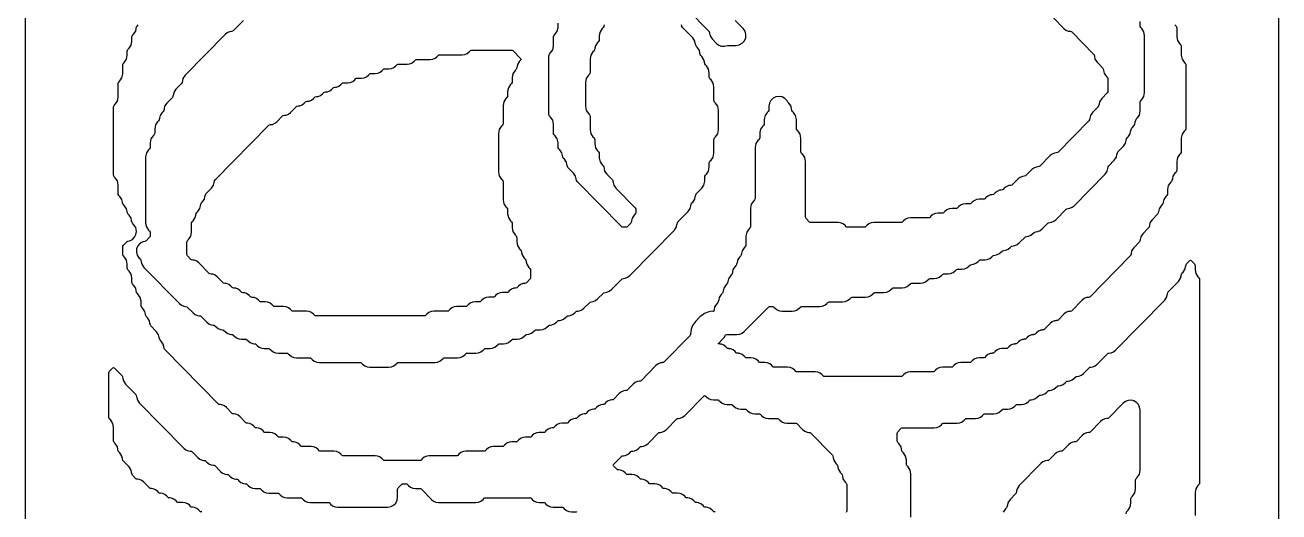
# Model space of a CAD drawing. Header units: millimetres. Extents: x 10 to 410, y 18 to 283.
# Drawn here: x 79 to 142.3, y 204 to 228.6 of the extents above; entities that cross this region are included whole.
import ezdxf

# ---------------------------------------------------------------- set-up
doc = ezdxf.new("R2010")
doc.units = ezdxf.units.MM
doc.layers.add('CUT', color=1, linetype='Continuous')

msp = doc.modelspace()

# ---------------------------------------------------------------- linework, layer by layer
at = {"layer": 'CUT'}
for points in [[(121.134, 157), (129.134, 157), (129.134, 160), (142.2679, 160), (142.2679, 280), (129.134, 280), (129.134, 283), (121.134, 283), (121.134, 280), (100.134, 280), (100.134, 283), (92.134, 283), (92.134, 280), (79, 280), (79, 160), (92.134, 160), (92.134, 157), (100.134, 157), (100.134, 160), (121.134, 160)], [(87.1966, 216.9064), (87.1713, 216.9448), (87.1624, 216.9899), (87.1624, 217.5984), (87.1713, 217.6434), (87.1966, 217.6818), (87.2503, 217.7365), (87.3565, 217.8976), (87.3937, 218.0869), (87.3937, 218.5395), (87.4026, 218.5846), (87.4278, 218.623), (87.4815, 218.6776), (87.5877, 218.8388), (87.6121, 218.963), (87.6155, 218.9623), (87.6338, 219.0552), (87.6591, 219.0936), (87.7128, 219.1482), (87.8189, 219.3094), (87.8434, 219.4336), (87.8468, 219.4329), (87.865, 219.5258), (87.8903, 219.5641), (87.944, 219.6188), (88.0502, 219.7799), (88.0746, 219.9042), (88.078, 219.9035), (88.0963, 219.9964), (88.1216, 220.0347), (88.4065, 220.3247), (88.5127, 220.4858), (88.5371, 220.6101), (88.5405, 220.6094), (88.5588, 220.7023), (88.5841, 220.7406), (91.3017, 223.5058), (91.3266, 223.5252), (91.3909, 223.5338), (91.3907, 223.5353), (91.4773, 223.5468), (91.599, 223.5979), (91.7031, 223.6789), (91.9954, 223.9764), (92.0204, 223.9958), (92.0846, 224.0044), (92.0844, 224.0059), (92.171, 224.0174), (92.2927, 224.0684), (92.3968, 224.1495), (92.6891, 224.447), (92.7141, 224.4664), (92.7783, 224.475), (92.7781, 224.4765), (92.8648, 224.488), (92.9865, 224.539), (93.0906, 224.6201), (93.1516, 224.6823), (93.1766, 224.7017), (93.2408, 224.7103), (93.2406, 224.7118), (93.3273, 224.7233), (93.4489, 224.7743), (93.5531, 224.8554), (93.6141, 224.9175), (93.6391, 224.937), (93.7033, 224.9455), (93.7031, 224.9471), (93.7897, 224.9586), (93.9114, 225.0096), (94.0155, 225.0907), (94.0766, 225.1528), (94.1016, 225.1723), (94.1658, 225.1808), (94.1656, 225.1824), (94.2522, 225.1939), (94.3739, 225.2449), (94.478, 225.326), (94.5391, 225.3881), (94.5641, 225.4076), (94.6283, 225.4161), (94.6281, 225.4176), (94.7147, 225.4292), (94.8364, 225.4802), (94.9405, 225.5613), (95.0016, 225.6234), (95.0266, 225.6429), (95.058, 225.6471), (95.2777, 225.6471), (95.4085, 225.6645), (95.5302, 225.7155), (95.6343, 225.7966), (95.6953, 225.8587), (95.7203, 225.8782), (95.7517, 225.8824), (95.9714, 225.8824), (96.1022, 225.8998), (96.2239, 225.9508), (96.328, 226.0319), (96.3891, 226.094), (96.4141, 226.1135), (96.4454, 226.1176), (96.6651, 226.1176), (96.796, 226.1351), (96.9176, 226.1861), (97.0218, 226.2672), (97.0828, 226.3293), (97.1078, 226.3488), (97.1392, 226.3529), (97.3589, 226.3529), (97.4897, 226.3704), (97.6114, 226.4214), (97.7155, 226.5025), (97.7766, 226.5646), (97.8015, 226.5841), (97.8329, 226.5882), (98.2839, 226.5882), (98.4147, 226.6056), (98.5364, 226.6567), (98.6405, 226.7378), (98.7015, 226.7999), (98.7265, 226.8194), (98.7579, 226.8235), (99.4401, 226.8235), (99.5709, 226.8409), (99.6926, 226.892), (99.7967, 226.9731), (99.8578, 227.0352), (99.8828, 227.0546), (99.9141, 227.0588), (101.0588, 227.0588), (101.1896, 227.0762), (101.3113, 227.1273), (101.4154, 227.2084), (101.4765, 227.2705), (101.5015, 227.2899), (101.5329, 227.2941), (103.5478, 227.2941), (103.5792, 227.2899), (103.6042, 227.2705), (104.0162, 226.8513), (104.036, 226.8235), (104.0162, 226.7958), (103.9556, 226.7341), (103.8494, 226.573), (103.825, 226.4488), (103.8216, 226.4494), (103.8033, 226.3566), (103.7781, 226.3182), (103.7243, 226.2635), (103.6182, 226.1024), (103.581, 225.9131), (103.581, 225.6958), (103.5721, 225.6507), (103.5468, 225.6123), (103.4931, 225.5577), (103.3869, 225.3965), (103.3497, 225.2072), (103.3497, 224.9899), (103.3408, 224.9448), (103.3156, 224.9064), (103.2619, 224.8518), (103.1557, 224.6906), (103.1185, 224.5013), (103.1185, 223.5781), (103.1096, 223.533), (103.0843, 223.4947), (103.0306, 223.44), (102.9244, 223.2789), (102.8872, 223.0895), (102.8872, 221.1457), (102.9244, 220.9564), (103.0306, 220.7953), (103.0843, 220.7406), (103.1096, 220.7023), (103.1185, 220.6572), (103.1185, 219.734), (103.1557, 219.5446), (103.2619, 219.3835), (103.3156, 219.3288), (103.3408, 219.2905), (103.3497, 219.2454), (103.3497, 219.0281), (103.3869, 218.8388), (103.4931, 218.6776), (103.5468, 218.623), (103.5721, 218.5846), (103.581, 218.5395), (103.581, 218.3222), (103.6182, 218.1329), (103.7243, 217.9717), (103.7781, 217.9171), (103.8033, 217.8787), (103.8122, 217.8337), (103.8122, 217.6163), (103.8494, 217.427), (103.9556, 217.2659), (104.0093, 217.2112), (104.0346, 217.1728), (104.0528, 217.08), (104.0562, 217.0807), (104.0807, 216.9564), (104.1868, 216.7953), (104.2406, 216.7406), (104.2658, 216.7023), (104.2841, 216.6094), (104.2875, 216.6101), (104.3119, 216.4858), (104.4181, 216.3247), (104.4718, 216.27), (104.4971, 216.2317), (104.5059, 216.1866), (104.5059, 215.8134), (104.4971, 215.7683), (104.4718, 215.73), (104.2979, 215.553), (104.2729, 215.5336), (104.2087, 215.525), (104.2089, 215.5235), (104.1223, 215.512), (104.0006, 215.461), (103.8965, 215.3799), (103.8354, 215.3177), (103.8104, 215.2983), (103.7462, 215.2897), (103.7464, 215.2882), (103.6598, 215.2767), (103.5381, 215.2257), (103.434, 215.1446), (103.3729, 215.0825), (103.348, 215.063), (103.3166, 215.0588), (103.0969, 215.0588), (102.9661, 215.0414), (102.8444, 214.9904), (102.7403, 214.9093), (102.6792, 214.8472), (102.6542, 214.8277), (102.6228, 214.8235), (102.4031, 214.8235), (102.2723, 214.8061), (102.1506, 214.7551), (102.0465, 214.674), (101.9855, 214.6119), (101.9605, 214.5924), (101.9291, 214.5882), (101.7094, 214.5882), (101.5786, 214.5708), (101.4569, 214.5198), (101.3528, 214.4387), (101.2917, 214.3766), (101.2667, 214.3571), (101.2354, 214.3529), (100.7844, 214.3529), (100.6536, 214.3355), (100.5319, 214.2845), (100.4278, 214.2034), (100.3667, 214.1413), (100.3417, 214.1218), (100.3104, 214.1176), (99.6282, 214.1176), (99.4974, 214.1002), (99.3757, 214.0492), (99.2716, 213.9681), (99.2105, 213.906), (99.1855, 213.8865), (99.1541, 213.8824), (93.6705, 213.8824), (93.6391, 213.8865), (93.6141, 213.906), (93.5531, 213.9681), (93.4489, 214.0492), (93.3273, 214.1002), (93.1964, 214.1176), (92.5142, 214.1176), (92.4829, 214.1218), (92.4579, 214.1413), (92.3968, 214.2034), (92.2927, 214.2845), (92.171, 214.3355), (92.0402, 214.3529), (91.5893, 214.3529), (91.5579, 214.3571), (91.5329, 214.3766), (91.4718, 214.4387), (91.3677, 214.5198), (91.246, 214.5708), (91.1152, 214.5882), (90.8955, 214.5882), (90.8641, 214.5924), (90.8392, 214.6119), (90.7781, 214.674), (90.674, 214.7551), (90.5523, 214.8061), (90.4657, 214.8176), (90.4659, 214.8192), (90.4016, 214.8277), (90.3767, 214.8472), (90.3156, 214.9093), (90.2115, 214.9904), (90.0898, 215.0414), (90.0032, 215.0529), (90.0034, 215.0545), (89.9392, 215.063), (89.9142, 215.0825), (89.8531, 215.1446), (89.749, 215.2257), (89.6273, 215.2767), (89.5407, 215.2882), (89.5409, 215.2897), (89.4767, 215.2983), (89.4517, 215.3177), (89.3906, 215.3799), (89.2865, 215.461), (89.1648, 215.512), (89.0782, 215.5235), (89.0784, 215.525), (89.0142, 215.5336), (88.9892, 215.553), (88.6969, 215.8505), (88.5928, 215.9316), (88.4711, 215.9826), (88.3845, 215.9941), (88.3847, 215.9956), (88.3204, 216.0042), (88.2954, 216.0236), (87.7719, 216.5564), (87.6678, 216.6374), (87.5461, 216.6885), (87.4595, 216.7), (87.4597, 216.7015), (87.3954, 216.7101), (87.3705, 216.7295)]]:
    msp.add_lwpolyline(points, close=True, dxfattribs=at)
for points in [[(111.4666, 230.3293), (113.4904, 228.27), (113.5157, 228.2317), (113.534, 228.1388), (113.5374, 228.1395), (113.5618, 228.0152), (113.668, 227.8541), (113.8878, 227.6304), (114.0064, 227.5412), (114.1458, 227.4907), (114.294, 227.4833), (114.4378, 227.5197), (114.4507, 227.5252), (114.4827, 227.5294), (114.8758, 227.5294), (115.0404, 227.5573), (115.1866, 227.6377), (115.2982, 227.7618), (115.3627, 227.9157), (115.373, 228.0823), (115.3279, 228.243), (115.2324, 228.3799), (114.8277, 228.7916)], [(130.8913, 228.9175), (131.4148, 228.3848), (131.5189, 228.3037), (131.6406, 228.2527), (131.7273, 228.2412), (131.7271, 228.2397), (131.7913, 228.2311), (131.8163, 228.2117), (132.9151, 227.0936), (132.9404, 227.0552), (132.9587, 226.9623), (132.9621, 226.963), (132.9865, 226.8388), (133.0927, 226.6776), (133.3776, 226.3877), (133.4029, 226.3493), (133.4212, 226.2565), (133.4246, 226.2571), (133.449, 226.1329), (133.5552, 225.9717), (133.6089, 225.9171), (133.6342, 225.8787), (133.643, 225.8337), (133.643, 225.2252), (133.6342, 225.1801), (133.6089, 225.1417), (133.3239, 224.8518), (133.2178, 224.6906), (133.1933, 224.5664), (133.1899, 224.5671), (133.1717, 224.4742), (133.1464, 224.4359), (132.8614, 224.1459), (132.7553, 223.9848), (132.7308, 223.8605), (132.7274, 223.8612), (132.7092, 223.7683), (132.6839, 223.73), (131.1225, 222.1413), (131.0976, 222.1218), (131.0333, 222.1133), (131.0335, 222.1118), (130.9469, 222.1002), (130.8252, 222.0492), (130.7211, 221.9681), (130.1975, 221.4354), (130.1726, 221.4159), (130.1083, 221.4074), (130.1085, 221.4059), (130.0219, 221.3944), (129.9002, 221.3433), (129.7961, 221.2622), (129.5038, 220.9648), (129.4788, 220.9454), (129.4146, 220.9368), (129.4148, 220.9353), (129.3282, 220.9238), (129.2065, 220.8727), (129.1024, 220.7916), (128.8101, 220.4942), (128.7851, 220.4748), (128.7209, 220.4662), (128.7211, 220.4647), (128.6344, 220.4532), (128.5127, 220.4021), (128.4086, 220.3211), (128.3476, 220.2589), (128.3226, 220.2395), (128.2584, 220.2309), (128.2586, 220.2294), (128.1719, 220.2179), (128.0502, 220.1669), (127.9461, 220.0858), (127.8851, 220.0236), (127.8601, 220.0042), (127.7959, 219.9956), (127.7961, 219.9941), (127.7095, 219.9826), (127.5878, 219.9316), (127.4836, 219.8505), (127.4226, 219.7883), (127.3976, 219.7689), (127.3662, 219.7647), (127.1465, 219.7647), (127.0157, 219.7473), (126.894, 219.6963), (126.7899, 219.6152), (126.7288, 219.553), (126.7039, 219.5336), (126.6725, 219.5294), (126.4528, 219.5294), (126.322, 219.512), (126.2003, 219.461), (126.0962, 219.3799), (126.0351, 219.3177), (126.0101, 219.2983), (125.9787, 219.2941), (125.759, 219.2941), (125.6282, 219.2767), (125.5065, 219.2257), (125.4024, 219.1446), (125.3414, 219.0825), (125.3164, 219.063), (125.285, 219.0588), (125.0653, 219.0588), (124.9345, 219.0414), (124.8128, 218.9904), (124.7087, 218.9093), (124.6476, 218.8472), (124.6226, 218.8277), (124.5913, 218.8235), (123.6778, 218.8235), (123.547, 218.8061), (123.4253, 218.7551), (123.3212, 218.674), (123.2601, 218.6119), (123.2352, 218.5924), (123.2038, 218.5882), (121.8278, 218.5882), (121.697, 218.5708), (121.5753, 218.5198), (121.4712, 218.4387), (121.4102, 218.3766), (121.3852, 218.3571), (121.3538, 218.3529), (120.4951, 218.3529), (120.4637, 218.3571), (120.4387, 218.3766), (120.3777, 218.4387), (120.2736, 218.5198), (120.1519, 218.5708), (120.0211, 218.5882), (118.6451, 218.5882), (118.6137, 218.5924), (118.5888, 218.6119), (118.4149, 218.7888), (118.3896, 218.8272), (118.3807, 218.8722), (118.3807, 221.6778), (118.3435, 221.8671), (118.2373, 222.0283), (118.1836, 222.0829), (118.1584, 222.1213), (118.1495, 222.1663), (118.1495, 222.8543), (118.1123, 223.0436), (118.0061, 223.2047), (117.9524, 223.2594), (117.9271, 223.2977), (117.9182, 223.3428), (117.9182, 223.7954), (117.881, 223.9848), (117.7749, 224.1459), (117.7211, 224.2006), (117.6959, 224.2389), (117.6776, 224.3318), (117.6742, 224.3311), (117.6498, 224.4554), (117.5436, 224.6165), (117.4899, 224.6712), (117.4483, 224.7343), (117.3406, 224.8516), (117.2015, 224.9291), (117.0451, 224.959), (116.8872, 224.9381), (116.7439, 224.8687), (116.6296, 224.7577), (116.5561, 224.6164), (116.5308, 224.4592), (116.5308, 224.284), (116.5219, 224.2389), (116.4966, 224.2006), (116.4429, 224.1459), (116.3368, 223.9848), (116.2995, 223.7954), (116.2995, 223.5781), (116.2907, 223.533), (116.2654, 223.4947), (116.2066, 223.4349), (116.1137, 223.3033), (116.0674, 223.149), (116.0703, 223.0588), (116.0683, 223.0588), (116.0683, 222.8722), (116.0594, 222.8272), (116.0341, 222.7888), (115.9804, 222.7341), (115.8743, 222.573), (115.837, 222.3837), (115.837, 219.8134), (115.8282, 219.7683), (115.8029, 219.73), (115.7492, 219.6753), (115.643, 219.5142), (115.6058, 219.3248), (115.6058, 218.4016), (115.5969, 218.3566), (115.5716, 218.3182), (115.5179, 218.2635), (115.4118, 218.1024), (115.3745, 217.9131), (115.3745, 217.4605), (115.3657, 217.4154), (115.3404, 217.377), (115.2867, 217.3224), (115.1805, 217.1612), (115.1561, 217.037), (115.1527, 217.0377), (115.1344, 216.9448), (115.1091, 216.9064), (115.0554, 216.8518), (114.9493, 216.6906), (114.9248, 216.5664), (114.9214, 216.5671), (114.9032, 216.4742), (114.8779, 216.4359), (114.8242, 216.3812), (114.718, 216.2201), (114.6936, 216.0958), (114.6902, 216.0965), (114.6719, 216.0036), (114.6467, 215.9653), (114.5929, 215.9106), (114.4868, 215.7495), (114.4623, 215.6252), (114.4589, 215.6259), (114.4407, 215.533), (114.4154, 215.4947), (114.3617, 215.44), (114.2555, 215.2789), (114.2311, 215.1546), (114.2277, 215.1553), (114.2094, 215.0625), (114.1842, 215.0241), (114.1304, 214.9694), (114.0243, 214.8083), (113.9999, 214.684), (113.9964, 214.6847), (113.9782, 214.5919), (113.9529, 214.5535), (113.8992, 214.4988), (113.793, 214.3377), (113.7686, 214.2135), (113.7652, 214.2141), (113.7469, 214.1213), (113.7417, 214.1133), (113.6981, 214.1144), (113.5843, 214.104), (113.459, 214.078), (113.2795, 214.0018), (113.1444, 213.9098), (113.0691, 213.8469), (112.8334, 213.6071), (112.7719, 213.5308), (112.6823, 213.3941), (112.6092, 213.2132), (112.5853, 213.0876), (112.577, 212.9736), (112.5788, 212.9289), (112.5568, 212.8977), (111.2353, 211.553), (111.2103, 211.5336), (111.1461, 211.525), (111.1463, 211.5235), (111.0597, 211.512), (110.938, 211.461), (110.8339, 211.3799), (110.0791, 210.6119), (110.0541, 210.5924), (109.9899, 210.5839), (109.9901, 210.5824), (109.9035, 210.5708), (109.7818, 210.5198), (109.6777, 210.4387), (109.3853, 210.1413), (109.3604, 210.1218), (109.2961, 210.1133), (109.2963, 210.1118), (109.2097, 210.1002), (109.088, 210.0492), (108.9839, 209.9681), (108.6916, 209.6707), (108.6666, 209.6512), (108.6024, 209.6427), (108.6026, 209.6412), (108.516, 209.6296), (108.3943, 209.5786), (108.2902, 209.4975), (108.2291, 209.4354), (108.2041, 209.4159), (108.1399, 209.4074), (108.1401, 209.4059), (108.0535, 209.3944), (107.9318, 209.3433), (107.8277, 209.2622), (107.7666, 209.2001), (107.7416, 209.1806), (107.6774, 209.1721), (107.6776, 209.1706), (107.591, 209.1591), (107.4693, 209.108), (107.3652, 209.0269), (107.3041, 208.9648), (107.2791, 208.9454), (107.2149, 208.9368), (107.2151, 208.9353), (107.1285, 208.9238), (107.0068, 208.8727), (106.9027, 208.7916), (106.8416, 208.7295), (106.8167, 208.7101), (106.7524, 208.7015), (106.7526, 208.7), (106.666, 208.6885), (106.5443, 208.6374), (106.4402, 208.5564), (106.3791, 208.4942), (106.3542, 208.4748), (106.3228, 208.4706), (106.1031, 208.4706), (105.9723, 208.4532), (105.8506, 208.4021), (105.7465, 208.3211), (105.6854, 208.2589), (105.6604, 208.2395), (105.5962, 208.2309), (105.5964, 208.2294), (105.5098, 208.2179), (105.3881, 208.1669), (105.284, 208.0858), (105.2229, 208.0236), (105.1979, 208.0042), (105.1665, 208), (104.9468, 208), (104.816, 207.9826), (104.6943, 207.9316), (104.5902, 207.8505), (104.5292, 207.7883), (104.5042, 207.7689), (104.4728, 207.7647), (104.2531, 207.7647), (104.1223, 207.7473), (104.0006, 207.6963), (103.8965, 207.6152), (103.8354, 207.553), (103.8104, 207.5336), (103.7791, 207.5294), (103.5594, 207.5294), (103.4286, 207.512), (103.3069, 207.461), (103.2028, 207.3799), (103.1417, 207.3177), (103.1167, 207.2983), (103.0853, 207.2941), (102.6344, 207.2941), (102.5036, 207.2767), (102.3819, 207.2257), (102.2778, 207.1446), (102.2167, 207.0825), (102.1917, 207.063), (102.1603, 207.0588), (101.2469, 207.0588), (101.1161, 207.0414), (100.9944, 206.9904), (100.8903, 206.9093), (100.8292, 206.8472), (100.8042, 206.8277), (100.7729, 206.8235), (99.3969, 206.8235), (99.2661, 206.8061), (99.1444, 206.7551), (99.0403, 206.674), (98.9792, 206.6119), (98.9543, 206.5924), (98.9229, 206.5882), (97.1392, 206.5882), (97.1078, 206.5924), (97.0828, 206.6119), (97.0218, 206.674), (96.9176, 206.7551), (96.796, 206.8061), (96.6651, 206.8235), (95.058, 206.8235), (95.0266, 206.8277), (95.0016, 206.8472), (94.9405, 206.9093), (94.8364, 206.9904), (94.7147, 207.0414), (94.5839, 207.0588), (93.9017, 207.0588), (93.8703, 207.063), (93.8454, 207.0825), (93.7843, 207.1446), (93.6802, 207.2257), (93.5585, 207.2767), (93.4277, 207.2941), (92.9767, 207.2941), (92.9454, 207.2983), (92.9204, 207.3177), (92.8593, 207.3799), (92.7552, 207.461), (92.6335, 207.512), (92.5469, 207.5235), (92.5471, 207.525), (92.4829, 207.5336), (92.4579, 207.553), (92.3968, 207.6152), (92.2927, 207.6963), (92.171, 207.7473), (92.0402, 207.7647), (91.8205, 207.7647), (91.7891, 207.7689), (91.7641, 207.7883), (91.7031, 207.8505), (91.599, 207.9316), (91.4773, 207.9826), (91.3465, 208), (91.1268, 208), (91.0954, 208.0042), (91.0704, 208.0236), (91.0093, 208.0858), (90.9052, 208.1669), (90.7835, 208.2179), (90.6969, 208.2294), (90.6971, 208.2309), (90.6329, 208.2395), (90.6079, 208.2589), (90.5468, 208.3211), (90.4427, 208.4021), (90.321, 208.4532), (90.2344, 208.4647), (90.2346, 208.4662), (90.1704, 208.4748), (90.1454, 208.4942), (89.8531, 208.7916), (89.749, 208.8727), (89.6273, 208.9238), (89.5407, 208.9353), (89.5409, 208.9368), (89.4767, 208.9454), (89.4517, 208.9648), (89.1594, 209.2622), (89.0553, 209.3433), (88.9336, 209.3944), (88.8469, 209.4059), (88.8471, 209.4074), (88.7829, 209.4159), (88.7579, 209.4354), (86.0403, 212.2006), (86.0151, 212.2389), (85.9968, 212.3318), (85.9934, 212.3311), (85.969, 212.4554), (85.8628, 212.6165), (85.8091, 212.6712), (85.7838, 212.7095), (85.7656, 212.8024), (85.7622, 212.8017), (85.7377, 212.9259), (85.6316, 213.0871), (85.3466, 213.377), (85.3213, 213.4154), (85.3031, 213.5082), (85.2997, 213.5076), (85.2752, 213.6318), (85.1691, 213.793), (85.1154, 213.8476), (85.0901, 213.886), (85.0718, 213.9788), (85.0684, 213.9782), (85.044, 214.1024), (84.9378, 214.2635), (84.8841, 214.3182), (84.8588, 214.3566), (84.85, 214.4016), (84.85, 214.619), (84.8127, 214.8083), (84.7066, 214.9694), (84.6529, 215.0241), (84.6276, 215.0625), (84.6093, 215.1553), (84.6059, 215.1546), (84.5815, 215.2789), (84.4753, 215.44), (84.4216, 215.4947), (84.3963, 215.533), (84.3875, 215.5781), (84.3875, 215.7954), (84.3502, 215.9848), (84.2441, 216.1459), (84.1904, 216.2006), (84.1651, 216.2389), (84.1562, 216.284), (84.1562, 216.5013), (84.119, 216.6906), (84.0128, 216.8518), (83.9591, 216.9064), (83.9339, 216.9448), (83.925, 216.9899), (83.925, 217.3631), (83.9339, 217.4081), (83.9591, 217.4465), (84.1283, 217.6187), (84.1592, 217.6414), (84.193, 217.6525), (84.2732, 217.6652), (84.4126, 217.7363), (84.5232, 217.8469), (84.5943, 217.9863), (84.6187, 218.1408), (84.6187, 218.1484), (84.5815, 218.3377), (84.4753, 218.4988), (84.4216, 218.5535), (84.3963, 218.5919), (84.3781, 218.6847), (84.3747, 218.684), (84.3502, 218.8083), (84.2441, 218.9694), (84.1904, 219.0241), (84.1651, 219.0625), (84.1468, 219.1553), (84.1434, 219.1546), (84.119, 219.2789), (84.0128, 219.44), (83.9591, 219.4947), (83.9339, 219.533), (83.9156, 219.6259), (83.9122, 219.6252), (83.8878, 219.7495), (83.7816, 219.9106), (83.7279, 219.9653), (83.7026, 220.0036), (83.6937, 220.0487), (83.6937, 220.5013), (83.6565, 220.6906), (83.5503, 220.8518), (83.4966, 220.9064), (83.4714, 220.9448), (83.4625, 220.9899), (83.4625, 224.4219), (83.4714, 224.467), (83.4966, 224.5053), (83.5503, 224.56), (83.6565, 224.7211), (83.6937, 224.9105), (83.6937, 225.5984), (83.7026, 225.6434), (83.7279, 225.6818), (83.7816, 225.7365), (83.8878, 225.8976), (83.925, 226.0869), (83.925, 226.5395), (83.9339, 226.5846), (83.9591, 226.623), (84.0128, 226.6776), (84.119, 226.8388), (84.1562, 227.0281), (84.1562, 227.2454), (84.1651, 227.2905), (84.1904, 227.3288), (84.2441, 227.3835), (84.3502, 227.5446), (84.3875, 227.734), (84.3875, 227.9513), (84.3963, 227.9964), (84.4216, 228.0347), (84.4753, 228.0894), (84.5815, 228.2505), (84.6059, 228.3748), (84.6093, 228.3741), (84.6276, 228.467), (84.6529, 228.5053), (84.7066, 228.56)], [(90.0217, 228.7916), (89.4981, 228.2589), (89.4732, 228.2395), (89.4089, 228.2309), (89.4091, 228.2294), (89.3225, 228.2179), (89.2008, 228.1669), (89.0967, 228.0858), (87.0746, 226.0283), (86.9684, 225.8671), (86.944, 225.7429), (86.9406, 225.7435), (86.9223, 225.6507), (86.8971, 225.6123), (86.6121, 225.3224), (86.5059, 225.1612), (86.4815, 225.037), (86.4781, 225.0377), (86.4598, 224.9448), (86.4346, 224.9064), (86.1496, 224.6165), (86.0434, 224.4554), (86.019, 224.3311), (86.0156, 224.3318), (85.9973, 224.2389), (85.9721, 224.2006), (85.9184, 224.1459), (85.8122, 223.9848), (85.7878, 223.8605), (85.7844, 223.8612), (85.7661, 223.7683), (85.7408, 223.73), (85.6871, 223.6753), (85.5809, 223.5142), (85.5437, 223.3248), (85.5437, 223.1075), (85.5348, 223.0625), (85.5096, 223.0241), (85.4559, 222.9694), (85.3497, 222.8083), (85.3125, 222.619), (85.3125, 222.4016), (85.3036, 222.3566), (85.2783, 222.3182), (85.2246, 222.2635), (85.1185, 222.1024), (85.0812, 221.9131), (85.0812, 218.5575), (85.1185, 218.3682), (85.2246, 218.207), (85.2783, 218.1524), (85.3036, 218.114), (85.3125, 218.0689), (85.3125, 217.9311), (85.3036, 217.886), (85.2783, 217.8476), (85.1091, 217.6754), (85.0783, 217.6527), (85.0473, 217.6425), (84.9467, 217.6255), (84.8005, 217.545), (84.6889, 217.4209), (84.6243, 217.267), (84.6141, 217.1004), (84.6592, 216.9398), (84.7546, 216.8029), (84.8158, 216.7406), (84.8411, 216.7023), (84.8594, 216.6094), (84.8628, 216.6101), (84.8872, 216.4858), (84.9934, 216.3247), (86.7842, 214.5025), (86.8883, 214.4214), (87.01, 214.3704), (87.0967, 214.3588), (87.0965, 214.3573), (87.1607, 214.3488), (87.1857, 214.3293), (87.478, 214.0319), (87.5821, 213.9508), (87.7038, 213.8998), (87.7904, 213.8882), (87.7902, 213.8867), (87.8544, 213.8782), (87.8794, 213.8587), (88.1717, 213.5613), (88.2758, 213.4802), (88.3975, 213.4292), (88.4841, 213.4176), (88.4839, 213.4161), (88.5482, 213.4076), (88.5731, 213.3881), (88.6342, 213.326), (88.7383, 213.2449), (88.86, 213.1939), (88.9466, 213.1824), (88.9464, 213.1808), (89.0107, 213.1723), (89.0356, 213.1528), (89.0967, 213.0907), (89.2008, 213.0096), (89.3225, 212.9586), (89.4091, 212.9471), (89.4089, 212.9455), (89.4732, 212.937), (89.4981, 212.9175), (89.5592, 212.8554), (89.6633, 212.7743), (89.785, 212.7233), (89.9158, 212.7059), (90.1355, 212.7059), (90.1669, 212.7017), (90.1919, 212.6823), (90.2529, 212.6201), (90.357, 212.539), (90.4787, 212.488), (90.5654, 212.4765), (90.5652, 212.475), (90.6294, 212.4664), (90.6544, 212.447), (90.7154, 212.3848), (90.8195, 212.3037), (90.9412, 212.2527), (91.072, 212.2353), (91.2917, 212.2353), (91.3231, 212.2311), (91.3481, 212.2117), (91.4092, 212.1495), (91.5133, 212.0684), (91.635, 212.0174), (91.7658, 212), (92.2167, 212), (92.2481, 211.9958), (92.2731, 211.9764), (92.3342, 211.9142), (92.4383, 211.8331), (92.56, 211.7821), (92.6908, 211.7647), (93.373, 211.7647), (93.4043, 211.7605), (93.4293, 211.7411), (93.4904, 211.6789), (93.5945, 211.5979), (93.7162, 211.5468), (93.847, 211.5294), (95.9167, 211.5294), (95.9481, 211.5252), (95.973, 211.5058), (96.0341, 211.4436), (96.1382, 211.3626), (96.2599, 211.3115), (96.3907, 211.2941), (97.3589, 211.2941), (97.4897, 211.3115), (97.6114, 211.3626), (97.7155, 211.4436), (97.7766, 211.5058), (97.8015, 211.5252), (97.8329, 211.5294), (99.6714, 211.5294), (99.8022, 211.5468), (99.9239, 211.5979), (100.028, 211.6789), (100.089, 211.7411), (100.114, 211.7605), (100.1454, 211.7647), (100.8276, 211.7647), (100.9584, 211.7821), (101.0801, 211.8331), (101.1842, 211.9142), (101.2453, 211.9764), (101.2702, 211.9958), (101.3016, 212), (101.7526, 212), (101.8834, 212.0174), (102.0051, 212.0684), (102.1092, 212.1495), (102.1702, 212.2117), (102.1952, 212.2311), (102.2266, 212.2353), (102.4463, 212.2353), (102.5771, 212.2527), (102.6988, 212.3037), (102.8029, 212.3848), (102.864, 212.447), (102.889, 212.4664), (102.9203, 212.4706), (103.1401, 212.4706), (103.2709, 212.488), (103.3926, 212.539), (103.4967, 212.6201), (103.5577, 212.6823), (103.5827, 212.7017), (103.6141, 212.7059), (103.8338, 212.7059), (103.9646, 212.7233), (104.0863, 212.7743), (104.1904, 212.8554), (104.2515, 212.9175), (104.2764, 212.937), (104.3407, 212.9455), (104.3405, 212.9471), (104.4271, 212.9586), (104.5488, 213.0096), (104.6529, 213.0907), (104.714, 213.1528), (104.7389, 213.1723), (104.7703, 213.1765), (104.99, 213.1765), (105.1208, 213.1939), (105.2425, 213.2449), (105.3466, 213.326), (105.4077, 213.3881), (105.4327, 213.4076), (105.4969, 213.4161), (105.4967, 213.4176), (105.5833, 213.4292), (105.705, 213.4802), (105.8091, 213.5613), (105.8702, 213.6234), (105.8952, 213.6429), (105.9594, 213.6514), (105.9592, 213.6529), (106.0458, 213.6645), (106.1675, 213.7155), (106.2716, 213.7966), (106.3327, 213.8587), (106.3577, 213.8782), (106.4219, 213.8867), (106.4217, 213.8882), (106.5083, 213.8998), (106.63, 213.9508), (106.7341, 214.0319), (106.7952, 214.094), (106.8202, 214.1135), (106.8844, 214.122), (106.8842, 214.1235), (106.9708, 214.1351), (107.0925, 214.1861), (107.1966, 214.2672), (107.4889, 214.5646), (107.5139, 214.5841), (107.5781, 214.5926), (107.5779, 214.5941), (107.6645, 214.6056), (107.7862, 214.6567), (107.8903, 214.7378), (108.1827, 215.0352), (108.2076, 215.0546), (108.2719, 215.0632), (108.2717, 215.0647), (108.3583, 215.0762), (108.48, 215.1273), (108.5841, 215.2084), (109.1076, 215.7411), (109.1326, 215.7605), (109.1969, 215.7691), (109.1967, 215.7706), (109.2833, 215.7821), (109.405, 215.8331), (109.5091, 215.9142), (111.7624, 218.207), (111.8686, 218.3682), (111.893, 218.4924), (111.8964, 218.4918), (111.9147, 218.5846), (111.94, 218.623), (112.4562, 219.1482), (112.5623, 219.3094), (112.5868, 219.4336), (112.5902, 219.4329), (112.6084, 219.5258), (112.6337, 219.5641), (112.6874, 219.6188), (112.7936, 219.7799), (112.818, 219.9042), (112.8214, 219.9035), (112.8397, 219.9964), (112.865, 220.0347), (113.1499, 220.3247), (113.2561, 220.4858), (113.2933, 220.6752), (113.2933, 220.8925), (113.3022, 220.9375), (113.3274, 220.9759), (113.3812, 221.0306), (113.4873, 221.1917), (113.5246, 221.381), (113.5246, 221.5984), (113.5334, 221.6434), (113.5587, 221.6818), (113.6124, 221.7365), (113.7186, 221.8976), (113.7558, 222.0869), (113.7558, 222.7748), (113.7647, 222.8199), (113.7899, 222.8583), (113.8437, 222.9129), (113.9498, 223.0741), (113.9871, 223.2634), (113.9871, 224.266), (113.9498, 224.4554), (113.8437, 224.6165), (113.7899, 224.6712), (113.7647, 224.7095), (113.7558, 224.7546), (113.7558, 225.4425), (113.7186, 225.6318), (113.6124, 225.793), (113.5587, 225.8476), (113.5334, 225.886), (113.5246, 225.9311), (113.5246, 226.1484), (113.4873, 226.3377), (113.3812, 226.4988), (113.3274, 226.5535), (113.3022, 226.5919), (113.2839, 226.6847), (113.2805, 226.684), (113.2561, 226.8083), (113.1499, 226.9694), (113.0962, 227.0241), (113.0709, 227.0625), (113.0527, 227.1553), (113.0493, 227.1546), (113.0248, 227.2789), (112.9187, 227.44), (112.865, 227.4947), (112.8397, 227.533), (112.8214, 227.6259), (112.818, 227.6252), (112.7936, 227.7495), (112.6874, 227.9106), (112.1712, 228.4359), (112.1459, 228.4742), (112.1277, 228.5671)], [(108.2153, 228.5671), (108.197, 228.4742), (108.1717, 228.4359), (108.118, 228.3812), (108.0119, 228.2201), (107.9746, 228.0307), (107.9746, 227.8134), (107.9658, 227.7683), (107.9405, 227.73), (107.8868, 227.6753), (107.7806, 227.5142), (107.7562, 227.3899), (107.7528, 227.3906), (107.7345, 227.2977), (107.7093, 227.2594), (107.6555, 227.2047), (107.5494, 227.0436), (107.5121, 226.8543), (107.5121, 226.1663), (107.5033, 226.1213), (107.478, 226.0829), (107.4243, 226.0283), (107.3181, 225.8671), (107.2809, 225.6778), (107.2809, 224.4399), (107.3181, 224.2505), (107.4243, 224.0894), (107.478, 224.0347), (107.5033, 223.9964), (107.5121, 223.9513), (107.5121, 223.2634), (107.5494, 223.0741), (107.6555, 222.9129), (107.7093, 222.8583), (107.7345, 222.8199), (107.7434, 222.7748), (107.7434, 222.5575), (107.7806, 222.3682), (107.8868, 222.207), (107.9405, 222.1524), (107.9658, 222.114), (107.9746, 222.0689), (107.9746, 221.8516), (108.0119, 221.6623), (108.118, 221.5012), (108.1717, 221.4465), (108.197, 221.4081), (108.2153, 221.3153), (108.2187, 221.316), (108.2431, 221.1917), (108.3493, 221.0306), (108.6342, 220.7406), (108.6595, 220.7023), (108.6778, 220.6094), (108.6812, 220.6101), (108.7056, 220.4858), (108.8118, 220.3247), (109.7905, 219.3288), (109.8157, 219.2905), (109.8246, 219.2454), (109.8246, 219.1075), (109.8157, 219.0625), (109.7905, 219.0241), (109.7368, 218.9694), (109.6306, 218.8083), (109.6062, 218.684), (109.6028, 218.6847), (109.5845, 218.5919), (109.5592, 218.5535), (109.3853, 218.3766), (109.3604, 218.3571), (109.329, 218.3529), (109.164, 218.3529), (109.1326, 218.3571), (109.1076, 218.3766), (106.8525, 220.6712), (106.8273, 220.7095), (106.809, 220.8024), (106.8056, 220.8017), (106.7812, 220.9259), (106.675, 221.0871), (106.39, 221.377), (106.3648, 221.4154), (106.3465, 221.5082), (106.3431, 221.5076), (106.3187, 221.6318), (106.2125, 221.793), (106.1588, 221.8476), (106.1335, 221.886), (106.1153, 221.9788), (106.1119, 221.9782), (106.0874, 222.1024), (105.9813, 222.2635), (105.9276, 222.3182), (105.9023, 222.3566), (105.8934, 222.4016), (105.8934, 222.619), (105.8562, 222.8083), (105.75, 222.9694), (105.6963, 223.0241), (105.671, 223.0625), (105.6622, 223.1075), (105.6622, 223.5601), (105.6249, 223.7495), (105.5188, 223.9106), (105.4651, 223.9653), (105.4398, 224.0036), (105.4309, 224.0487), (105.4309, 227.0101), (105.4398, 227.0552), (105.4651, 227.0936), (105.5188, 227.1482), (105.6249, 227.3094), (105.6622, 227.4987), (105.6622, 227.9513), (105.671, 227.9964), (105.6963, 228.0347), (105.75, 228.0894), (105.8562, 228.2505), (105.8934, 228.4399), (105.8934, 228.6572)], [(137.0239, 228.56), (137.0776, 228.5053), (137.1029, 228.467), (137.1117, 228.4219), (137.1117, 227.9693), (137.149, 227.7799), (137.2551, 227.6188), (137.3088, 227.5641), (137.3341, 227.5258), (137.343, 227.4807), (137.343, 227.0281), (137.3802, 226.8388), (137.4864, 226.6776), (137.5401, 226.623), (137.5653, 226.5846), (137.5742, 226.5395), (137.5742, 223.3428), (137.5653, 223.2977), (137.5401, 223.2594), (137.4864, 223.2047), (137.3802, 223.0436), (137.343, 222.8543), (137.343, 222.1663), (137.3341, 222.1213), (137.3088, 222.0829), (137.2551, 222.0283), (137.149, 221.8671), (137.1117, 221.6778), (137.1117, 221.2252), (137.1029, 221.1801), (137.0776, 221.1417), (137.0239, 221.0871), (136.9177, 220.9259), (136.8933, 220.8017), (136.8899, 220.8024), (136.8716, 220.7095), (136.8463, 220.6712), (136.7926, 220.6165), (136.6865, 220.4554), (136.6492, 220.266), (136.6492, 220.0487), (136.6404, 220.0036), (136.6151, 219.9653), (136.5614, 219.9106), (136.4552, 219.7495), (136.4308, 219.6252), (136.4274, 219.6259), (136.4091, 219.533), (136.3838, 219.4947), (136.3301, 219.44), (136.224, 219.2789), (136.1995, 219.1546), (136.1961, 219.1553), (136.1779, 219.0625), (136.1526, 219.0241), (135.8676, 218.7341), (135.7615, 218.573), (135.737, 218.4488), (135.7336, 218.4494), (135.7154, 218.3566), (135.6901, 218.3182), (135.4051, 218.0283), (135.299, 217.8671), (135.2745, 217.7429), (135.2711, 217.7435), (135.2529, 217.6507), (135.2276, 217.6123), (134.9426, 217.3224), (134.8365, 217.1612), (134.812, 217.037), (134.8086, 217.0377), (134.7904, 216.9448), (134.7651, 216.9064), (132.7413, 214.8472), (132.7163, 214.8277), (132.652, 214.8192), (132.6523, 214.8176), (132.5656, 214.8061), (132.4439, 214.7551), (132.3398, 214.674), (131.8163, 214.1413), (131.7913, 214.1218), (131.7271, 214.1133), (131.7273, 214.1118), (131.6406, 214.1002), (131.5189, 214.0492), (131.4148, 213.9681), (131.1225, 213.6707), (131.0976, 213.6512), (131.0333, 213.6427), (131.0335, 213.6412), (130.9469, 213.6296), (130.8252, 213.5786), (130.7211, 213.4975), (130.4288, 213.2001), (130.4038, 213.1806), (130.3396, 213.1721), (130.3398, 213.1706), (130.2532, 213.1591), (130.1315, 213.108), (130.0274, 213.0269), (129.9663, 212.9648), (129.9413, 212.9454), (129.8771, 212.9368), (129.8773, 212.9353), (129.7907, 212.9238), (129.669, 212.8727), (129.5649, 212.7916), (129.5038, 212.7295), (129.4788, 212.7101), (129.4146, 212.7015), (129.4148, 212.7), (129.3282, 212.6885), (129.2065, 212.6374), (129.1024, 212.5564), (129.0413, 212.4942), (129.0163, 212.4748), (128.9521, 212.4662), (128.9523, 212.4647), (128.8657, 212.4532), (128.744, 212.4021), (128.6399, 212.3211), (128.5788, 212.2589), (128.5538, 212.2395), (128.5225, 212.2353), (128.3027, 212.2353), (128.1719, 212.2179), (128.0502, 212.1669), (127.9461, 212.0858), (127.8851, 212.0236), (127.8601, 212.0042), (127.7959, 211.9956), (127.7961, 211.9941), (127.7095, 211.9826), (127.5878, 211.9316), (127.4836, 211.8505), (127.4226, 211.7883), (127.3976, 211.7689), (127.3662, 211.7647), (127.1465, 211.7647), (127.0157, 211.7473), (126.894, 211.6963), (126.7899, 211.6152), (126.7288, 211.553), (126.7039, 211.5336), (126.6725, 211.5294), (126.2215, 211.5294), (126.0907, 211.512), (125.969, 211.461), (125.8649, 211.3799), (125.8039, 211.3177), (125.7789, 211.2983), (125.7475, 211.2941), (125.2965, 211.2941), (125.1657, 211.2767), (125.044, 211.2257), (124.9399, 211.1446), (124.8789, 211.0825), (124.8539, 211.063), (124.8225, 211.0588), (123.6778, 211.0588), (123.547, 211.0414), (123.4253, 210.9904), (123.3212, 210.9093), (123.2601, 210.8472), (123.2352, 210.8277), (123.2038, 210.8235), (119.3389, 210.8235), (119.3075, 210.8277), (119.2825, 210.8472), (119.2214, 210.9093), (119.1173, 210.9904), (118.9956, 211.0414), (118.8648, 211.0588), (117.9514, 211.0588), (117.92, 211.063), (117.895, 211.0825), (117.834, 211.1446), (117.7298, 211.2257), (117.6082, 211.2767), (117.4773, 211.2941), (116.7951, 211.2941), (116.7638, 211.2983), (116.7388, 211.3177), (116.6777, 211.3799), (116.5736, 211.461), (116.4519, 211.512), (116.3211, 211.5294), (116.1014, 211.5294), (116.07, 211.5336), (116.045, 211.553), (115.984, 211.6152), (115.8799, 211.6963), (115.7582, 211.7473), (115.6274, 211.7647), (115.4077, 211.7647), (115.3763, 211.7689), (115.3513, 211.7883), (115.2902, 211.8505), (115.1861, 211.9316), (115.0644, 211.9826), (114.9778, 211.9941), (114.978, 211.9956), (114.9138, 212.0042), (114.8888, 212.0236), (114.8277, 212.0858), (114.7236, 212.1669), (114.6019, 212.2179), (114.5153, 212.2294), (114.5155, 212.2309), (114.4513, 212.2395), (114.4263, 212.2589), (114.3653, 212.3211), (114.2611, 212.4021), (114.1395, 212.4532), (114.0528, 212.4647), (114.053, 212.4662), (113.9888, 212.4748), (113.9865, 212.4766), (113.9808, 212.4844), (114.0007, 212.5122), (114.2103, 212.7254), (114.2718, 212.8017), (114.3405, 212.9066), (114.3666, 212.9349), (114.4046, 212.9412), (114.9336, 212.9412), (115.0644, 212.9586), (115.1861, 213.0096), (115.2902, 213.0907), (116.5075, 214.3293), (116.5325, 214.3488), (116.5639, 214.3529), (116.7289, 214.3529), (116.7603, 214.3488), (116.7852, 214.3293), (116.8463, 214.2672), (116.9504, 214.1861), (117.0721, 214.1351), (117.2029, 214.1176), (117.7086, 214.1176), (117.8394, 214.1351), (117.9611, 214.1861), (118.0652, 214.2672), (118.1263, 214.3293), (118.1512, 214.3488), (118.1826, 214.3529), (119.0961, 214.3529), (119.2269, 214.3704), (119.3486, 214.4214), (119.4527, 214.5025), (119.5137, 214.5646), (119.5387, 214.5841), (119.5701, 214.5882), (120.2523, 214.5882), (120.3831, 214.6056), (120.5048, 214.6567), (120.6089, 214.7378), (120.67, 214.7999), (120.695, 214.8194), (120.7263, 214.8235), (121.4085, 214.8235), (121.5393, 214.8409), (121.661, 214.892), (121.7651, 214.9731), (121.8262, 215.0352), (121.8512, 215.0546), (121.8826, 215.0588), (122.3335, 215.0588), (122.4643, 215.0762), (122.586, 215.1273), (122.6901, 215.2084), (122.7512, 215.2705), (122.7762, 215.2899), (122.8076, 215.2941), (123.2585, 215.2941), (123.3893, 215.3115), (123.511, 215.3626), (123.6151, 215.4436), (123.6762, 215.5058), (123.7012, 215.5252), (123.7325, 215.5294), (124.1835, 215.5294), (124.3143, 215.5468), (124.436, 215.5979), (124.5401, 215.6789), (124.6012, 215.7411), (124.6261, 215.7605), (124.6575, 215.7647), (124.8772, 215.7647), (125.008, 215.7821), (125.1297, 215.8331), (125.2338, 215.9142), (125.2949, 215.9764), (125.3199, 215.9958), (125.3513, 216), (125.571, 216), (125.7018, 216.0174), (125.8235, 216.0684), (125.9276, 216.1495), (125.9887, 216.2117), (126.0136, 216.2311), (126.045, 216.2353), (126.2647, 216.2353), (126.3955, 216.2527), (126.5172, 216.3037), (126.6213, 216.3848), (126.6824, 216.447), (126.7074, 216.4664), (126.7716, 216.475), (126.7714, 216.4765), (126.858, 216.488), (126.9797, 216.539), (127.0838, 216.6201), (127.1449, 216.6823), (127.1699, 216.7017), (127.2012, 216.7059), (127.421, 216.7059), (127.5518, 216.7233), (127.6735, 216.7743), (127.7776, 216.8554), (127.8386, 216.9175), (127.8636, 216.937), (127.9278, 216.9455), (127.9276, 216.9471), (128.0142, 216.9586), (128.1359, 217.0096), (128.2401, 217.0907), (128.3011, 217.1528), (128.3261, 217.1723), (128.3903, 217.1808), (128.3901, 217.1824), (128.4767, 217.1939), (128.5984, 217.2449), (128.7025, 217.326), (128.7636, 217.3881), (128.7886, 217.4076), (128.8528, 217.4161), (128.8526, 217.4176), (128.9392, 217.4292), (129.0609, 217.4802), (129.165, 217.5613), (129.4574, 217.8587), (129.4823, 217.8782), (129.5466, 217.8867), (129.5464, 217.8882), (129.633, 217.8998), (129.7547, 217.9508), (129.8588, 218.0319), (129.9198, 218.094), (129.9448, 218.1135), (130.009, 218.122), (130.0088, 218.1235), (130.0955, 218.1351), (130.2172, 218.1861), (130.3213, 218.2672), (130.6136, 218.5646), (130.6386, 218.5841), (130.7028, 218.5926), (130.7026, 218.5941), (130.7892, 218.6056), (130.9109, 218.6567), (131.015, 218.7378), (131.5386, 219.2705), (131.5635, 219.2899), (131.6278, 219.2985), (131.6276, 219.3), (131.7142, 219.3115), (131.8359, 219.3626), (131.94, 219.4436), (133.4996, 221.0306), (133.6058, 221.1917), (133.6302, 221.316), (133.6336, 221.3153), (133.6519, 221.4081), (133.6772, 221.4465), (133.9621, 221.7365), (134.0683, 221.8976), (134.0927, 222.0218), (134.0961, 222.0212), (134.1144, 222.114), (134.1396, 222.1524), (134.4246, 222.4423), (134.5308, 222.6035), (134.5552, 222.7277), (134.5586, 222.727), (134.5769, 222.8199), (134.6021, 222.8583), (134.6559, 222.9129), (134.762, 223.0741), (134.7864, 223.1983), (134.7899, 223.1976), (134.8081, 223.2905), (134.8334, 223.3288), (134.8871, 223.3835), (134.9933, 223.5446), (135.0177, 223.6689), (135.0211, 223.6682), (135.0394, 223.7611), (135.0646, 223.7994), (135.1183, 223.8541), (135.2245, 224.0152), (135.2617, 224.2046), (135.2617, 224.6572), (135.2706, 224.7023), (135.2959, 224.7406), (135.3496, 224.7953), (135.4558, 224.9564), (135.493, 225.1457), (135.493, 228.0307), (135.4558, 228.2201), (135.3496, 228.3812), (135.2959, 228.4359), (135.2706, 228.4742), (135.2617, 228.5193), (135.2617, 228.7366)], [(123.6994, 203.734), (123.6994, 205.9131), (123.6622, 206.1024), (123.556, 206.2635), (123.5023, 206.3182), (123.477, 206.3566), (123.4682, 206.4016), (123.4682, 206.619), (123.4309, 206.8083), (123.3248, 206.9694), (123.2711, 207.0241), (123.2458, 207.0625), (123.2275, 207.1553), (123.2241, 207.1546), (123.1997, 207.2789), (123.0935, 207.44), (123.0398, 207.4947), (123.0145, 207.533), (123.0057, 207.5781), (123.0057, 207.9513), (123.0145, 207.9964), (123.0398, 208.0347), (123.2137, 208.2117), (123.2387, 208.2311), (123.2701, 208.2353), (124.8772, 208.2353), (125.008, 208.2527), (125.1297, 208.3037), (125.2338, 208.3848), (125.2949, 208.447), (125.3199, 208.4664), (125.3513, 208.4706), (126.0335, 208.4706), (126.1643, 208.488), (126.286, 208.539), (126.3901, 208.6201), (126.4511, 208.6823), (126.4761, 208.7017), (126.5075, 208.7059), (126.9585, 208.7059), (127.0893, 208.7233), (127.211, 208.7743), (127.3151, 208.8554), (127.3761, 208.9175), (127.4011, 208.937), (127.4325, 208.9412), (127.8834, 208.9412), (128.0142, 208.9586), (128.1359, 209.0096), (128.2401, 209.0907), (128.3011, 209.1528), (128.3261, 209.1723), (128.3575, 209.1765), (128.5772, 209.1765), (128.708, 209.1939), (128.8297, 209.2449), (128.9338, 209.326), (128.9949, 209.3881), (129.0198, 209.4076), (129.0512, 209.4118), (129.2709, 209.4118), (129.4017, 209.4292), (129.5234, 209.4802), (129.6275, 209.5613), (129.6886, 209.6234), (129.7136, 209.6429), (129.7778, 209.6514), (129.7776, 209.6529), (129.8642, 209.6645), (129.9859, 209.7155), (130.09, 209.7966), (130.1511, 209.8587), (130.1761, 209.8782), (130.2403, 209.8867), (130.2401, 209.8882), (130.3267, 209.8998), (130.4484, 209.9508), (130.5525, 210.0319), (130.6136, 210.094), (130.6386, 210.1135), (130.7028, 210.122), (130.7026, 210.1235), (130.7892, 210.1351), (130.9109, 210.1861), (131.015, 210.2672), (131.0761, 210.3293), (131.1011, 210.3488), (131.1653, 210.3573), (131.1651, 210.3588), (131.2517, 210.3704), (131.3734, 210.4214), (131.4775, 210.5025), (131.5386, 210.5646), (131.5635, 210.5841), (131.6278, 210.5926), (131.6276, 210.5941), (131.7142, 210.6056), (131.8359, 210.6567), (131.94, 210.7378), (132.0011, 210.7999), (132.026, 210.8194), (132.0903, 210.8279), (132.0901, 210.8294), (132.1767, 210.8409), (132.2984, 210.892), (132.4025, 210.9731), (132.6948, 211.2705), (132.7198, 211.2899), (132.784, 211.2985), (132.7838, 211.3), (132.8704, 211.3115), (132.9921, 211.3626), (133.0962, 211.4436), (133.6198, 211.9764), (133.6448, 211.9958), (133.709, 212.0044), (133.7088, 212.0059), (133.7954, 212.0174), (133.9171, 212.0684), (134.0212, 212.1495), (136.5058, 214.6776), (136.612, 214.8388), (136.6364, 214.963), (136.6398, 214.9623), (136.6581, 215.0552), (136.6834, 215.0936), (137.1996, 215.6188), (137.3057, 215.7799), (137.3302, 215.9042), (137.3336, 215.9035), (137.3518, 215.9964), (137.3771, 216.0347), (137.4308, 216.0894), (137.537, 216.2505), (137.5614, 216.3748), (137.5648, 216.3741), (137.5831, 216.467), (137.6083, 216.5053), (137.7776, 216.6775), (137.8055, 216.6981), (137.8333, 216.6775), (138.0026, 216.5053), (138.0278, 216.467), (138.0367, 216.4219), (138.0367, 216.2046), (138.0739, 216.0152), (138.1801, 215.8541), (138.2338, 215.7994), (138.2591, 215.7611), (138.2679, 215.716), (138.2679, 205.4605), (138.2591, 205.4154), (138.2338, 205.377), (138.1801, 205.3224), (138.0739, 205.1612), (138.0367, 204.9719), (138.0367, 203.8134)], [(87.922, 203.9941), (87.9222, 203.9956), (87.8579, 204.0042), (87.833, 204.0236), (87.7719, 204.0858), (87.6678, 204.1669), (87.5461, 204.2179), (87.4595, 204.2294), (87.4597, 204.2309), (87.3954, 204.2395), (87.3705, 204.2589), (87.3094, 204.3211), (87.2053, 204.4021), (87.0836, 204.4532), (86.9528, 204.4706), (86.7331, 204.4706), (86.7017, 204.4748), (86.6767, 204.4942), (86.6157, 204.5564), (86.5115, 204.6374), (86.3899, 204.6885), (86.3032, 204.7), (86.3034, 204.7015), (86.2392, 204.7101), (86.2142, 204.7295), (86.1532, 204.7916), (86.0491, 204.8727), (85.9274, 204.9238), (85.8407, 204.9353), (85.8409, 204.9368), (85.7767, 204.9454), (85.7517, 204.9648), (85.6907, 205.0269), (85.5866, 205.108), (85.4649, 205.1591), (85.3782, 205.1706), (85.3784, 205.1721), (85.3142, 205.1806), (85.2892, 205.2001), (84.9969, 205.4975), (84.8928, 205.5786), (84.7711, 205.6296), (84.6845, 205.6412), (84.6847, 205.6427), (84.6205, 205.6512), (84.5955, 205.6707), (84.4216, 205.8476), (84.3963, 205.886), (84.3781, 205.9788), (84.3747, 205.9782), (84.3502, 206.1024), (84.2441, 206.2635), (83.9591, 206.5535), (83.9339, 206.5919), (83.9156, 206.6847), (83.9122, 206.684), (83.8878, 206.8083), (83.7816, 206.9694), (83.7279, 207.0241), (83.7026, 207.0625), (83.6843, 207.1553), (83.6809, 207.1546), (83.6565, 207.2789), (83.5503, 207.44), (83.4966, 207.4947), (83.4714, 207.533), (83.4625, 207.5781), (83.4625, 208.266), (83.4253, 208.4554), (83.3191, 208.6165), (83.2654, 208.6712), (83.2401, 208.7095), (83.2312, 208.7546), (83.2312, 211.0101), (83.2401, 211.0552), (83.2654, 211.0936), (83.4346, 211.2657), (83.4625, 211.2863), (83.4904, 211.2657), (83.8909, 210.8583), (83.9161, 210.8199), (83.9344, 210.727), (83.9378, 210.7277), (83.9622, 210.6035), (84.0684, 210.4423), (84.5846, 209.9171), (84.6099, 209.8787), (84.6281, 209.7859), (84.6315, 209.7865), (84.656, 209.6623), (84.7621, 209.5012), (87.0155, 207.2084), (87.1196, 207.1273), (87.2413, 207.0762), (87.3279, 207.0647), (87.3277, 207.0632), (87.3919, 207.0546), (87.4169, 207.0352), (87.7092, 206.7378), (87.8133, 206.6567), (87.935, 206.6056), (88.0216, 206.5941), (88.0214, 206.5926), (88.0857, 206.5841), (88.1107, 206.5646), (88.1717, 206.5025), (88.2758, 206.4214), (88.3975, 206.3704), (88.4841, 206.3588), (88.4839, 206.3573), (88.5482, 206.3488), (88.5731, 206.3293), (88.8655, 206.0319), (88.9696, 205.9508), (89.0913, 205.8998), (89.1779, 205.8882), (89.1777, 205.8867), (89.2419, 205.8782), (89.2669, 205.8587), (89.328, 205.7966), (89.4321, 205.7155), (89.5538, 205.6645), (89.6404, 205.6529), (89.6402, 205.6514), (89.7044, 205.6429), (89.7294, 205.6234), (89.7904, 205.5613), (89.8946, 205.4802), (90.0162, 205.4292), (90.1029, 205.4176), (90.1027, 205.4161), (90.1669, 205.4076), (90.1919, 205.3881), (90.2529, 205.326), (90.357, 205.2449), (90.4787, 205.1939), (90.6095, 205.1765), (90.8293, 205.1765), (90.8606, 205.1723), (90.8856, 205.1528), (90.9467, 205.0907), (91.0508, 205.0096), (91.1725, 204.9586), (91.3033, 204.9412), (91.7542, 204.9412), (91.7856, 204.937), (91.8106, 204.9175), (91.8717, 204.8554), (91.9758, 204.7743), (92.0975, 204.7233), (92.2283, 204.7059), (92.9105, 204.7059), (92.9419, 204.7017), (92.9668, 204.6823), (93.0279, 204.6201), (93.132, 204.539), (93.2537, 204.488), (93.3845, 204.4706), (94.298, 204.4706), (94.3293, 204.4664), (94.3543, 204.447), (94.4154, 204.3848), (94.5195, 204.3037), (94.6412, 204.2527), (94.772, 204.2353), (97.2998, 204.2353), (97.4543, 204.2598), (97.5937, 204.3308), (97.7043, 204.4414), (97.7753, 204.5808), (97.7998, 204.7353), (97.7998, 205.1278), (97.8086, 205.1728), (97.8339, 205.2112), (98.0078, 205.3881), (98.0328, 205.4076), (98.0642, 205.4118), (98.2291, 205.4118), (98.2605, 205.4076), (98.2855, 205.3881), (98.3466, 205.326), (98.4507, 205.2449), (98.5724, 205.1939), (98.7032, 205.1765), (98.9229, 205.1765), (98.9543, 205.1723), (98.9792, 205.1528), (99.5028, 204.6201), (99.6069, 204.539), (99.7286, 204.488), (99.8594, 204.4706), (101.7526, 204.4706), (101.8834, 204.488), (102.0051, 204.539), (102.1092, 204.6201), (102.1702, 204.6823), (102.1952, 204.7017), (102.2266, 204.7059), (104.4728, 204.7059), (104.5042, 204.7017), (104.5292, 204.6823), (104.5902, 204.6201), (104.6943, 204.539), (104.816, 204.488), (104.9468, 204.4706), (105.1665, 204.4706), (105.1979, 204.4664), (105.2229, 204.447), (105.284, 204.3848), (105.3881, 204.3037), (105.5098, 204.2527), (105.6406, 204.2353), (106.0915, 204.2353), (106.1229, 204.2311), (106.1479, 204.2117), (106.209, 204.1495), (106.3131, 204.0684), (106.4348, 204.0174), (106.5656, 204), (106.7853, 204), (106.8167, 203.9958), (106.8416, 203.9764)], [(113.8216, 203.9941), (113.8218, 203.9956), (113.7576, 204.0042), (113.7326, 204.0236), (113.6715, 204.0858), (113.5674, 204.1669), (113.4457, 204.2179), (113.3591, 204.2294), (113.3593, 204.2309), (113.2951, 204.2395), (113.2701, 204.2589), (113.209, 204.3211), (113.1049, 204.4021), (112.9832, 204.4532), (112.8966, 204.4647), (112.8968, 204.4662), (112.8326, 204.4748), (112.8076, 204.4942), (112.7465, 204.5564), (112.6424, 204.6374), (112.5207, 204.6885), (112.4341, 204.7), (112.4343, 204.7015), (112.3701, 204.7101), (112.3451, 204.7295), (112.284, 204.7916), (112.1799, 204.8727), (112.0582, 204.9238), (111.9274, 204.9412), (111.7077, 204.9412), (111.6763, 204.9454), (111.6514, 204.9648), (111.5903, 205.0269), (111.4862, 205.108), (111.3645, 205.1591), (111.2779, 205.1706), (111.2781, 205.1721), (111.2138, 205.1806), (111.1889, 205.2001), (111.1278, 205.2622), (111.0237, 205.3433), (110.902, 205.3944), (110.7712, 205.4118), (110.5515, 205.4118), (110.5201, 205.4159), (110.4951, 205.4354), (110.4341, 205.4975), (110.33, 205.5786), (110.2083, 205.6296), (110.1216, 205.6412), (110.1218, 205.6427), (110.0576, 205.6512), (110.0326, 205.6707), (109.9716, 205.7328), (109.8675, 205.8139), (109.7458, 205.8649), (109.615, 205.8824), (109.3953, 205.8824), (109.3639, 205.8865), (109.3389, 205.906), (109.2778, 205.9681), (109.1737, 206.0492), (109.052, 206.1002), (108.9654, 206.1118), (108.9656, 206.1133), (108.9014, 206.1218), (108.8764, 206.1413), (108.6957, 206.3252), (108.6758, 206.3529), (108.6957, 206.3807), (109.1076, 206.7999), (109.1326, 206.8194), (109.1969, 206.8279), (109.1967, 206.8294), (109.2833, 206.8409), (109.405, 206.892), (109.5091, 206.9731), (109.5701, 207.0352), (109.5951, 207.0546), (109.6593, 207.0632), (109.6591, 207.0647), (109.7458, 207.0762), (109.8675, 207.1273), (109.9716, 207.2084), (110.0326, 207.2705), (110.0576, 207.2899), (110.1218, 207.2985), (110.1216, 207.3), (110.2083, 207.3115), (110.33, 207.3626), (110.4341, 207.4436), (110.9576, 207.9764), (110.9826, 207.9958), (111.0468, 208.0044), (111.0466, 208.0059), (111.1332, 208.0174), (111.2549, 208.0684), (111.359, 208.1495), (111.8826, 208.6823), (111.9076, 208.7017), (111.9718, 208.7103), (111.9716, 208.7118), (112.0582, 208.7233), (112.1799, 208.7743), (112.284, 208.8554), (113.2654, 209.854), (113.2933, 209.8745), (113.3212, 209.854), (113.3776, 209.7966), (113.4817, 209.7155), (113.6034, 209.6645), (113.7342, 209.6471), (113.9539, 209.6471), (113.9853, 209.6429), (114.0103, 209.6234), (114.0713, 209.5613), (114.1754, 209.4802), (114.2971, 209.4292), (114.4279, 209.4118), (114.6477, 209.4118), (114.679, 209.4076), (114.704, 209.3881), (114.7651, 209.326), (114.8692, 209.2449), (114.9909, 209.1939), (115.1217, 209.1765), (115.3414, 209.1765), (115.3728, 209.1723), (115.3978, 209.1528), (115.4588, 209.0907), (115.5629, 209.0096), (115.6846, 208.9586), (115.8154, 208.9412), (116.0351, 208.9412), (116.0665, 208.937), (116.0915, 208.9175), (116.1526, 208.8554), (116.2567, 208.7743), (116.3784, 208.7233), (116.5092, 208.7059), (116.9601, 208.7059), (116.9915, 208.7017), (117.0165, 208.6823), (117.0775, 208.6201), (117.1817, 208.539), (117.3034, 208.488), (117.4342, 208.4706), (117.8851, 208.4706), (117.9165, 208.4664), (117.9415, 208.447), (118.2338, 208.1495), (118.3379, 208.0684), (118.4596, 208.0174), (118.5462, 208.0059), (118.546, 208.0044), (118.6102, 207.9958), (118.6352, 207.9764), (119.7341, 206.8583), (119.7594, 206.8199), (119.7776, 206.727), (119.781, 206.7277), (119.8055, 206.6035), (119.9116, 206.4423), (119.9653, 206.3877), (119.9906, 206.3493), (120.0089, 206.2565), (120.0123, 206.2571), (120.0367, 206.1329), (120.1429, 205.9717), (120.1966, 205.9171), (120.2218, 205.8787), (120.2401, 205.7859), (120.2435, 205.7865), (120.2679, 205.6623), (120.3741, 205.5012), (120.4278, 205.4465), (120.4531, 205.4081), (120.462, 205.3631), (120.462, 204.0487), (120.4531, 204.0036), (120.4278, 203.9653)], [(134.5586, 203.9035), (134.5769, 203.9964), (134.6021, 204.0347), (134.6559, 204.0894), (134.762, 204.2505), (134.7992, 204.4399), (134.7992, 204.6572), (134.8081, 204.7023), (134.8334, 204.7406), (134.8871, 204.7953), (134.9933, 204.9564), (135.0305, 205.1457), (135.0305, 205.5984), (135.0394, 205.6434), (135.0646, 205.6818), (135.1183, 205.7365), (135.2245, 205.8976), (135.2617, 206.0869), (135.2617, 209.1309), (135.2401, 209.2765), (135.1769, 209.4096), (135.0777, 209.5184), (134.9511, 209.5936), (134.8081, 209.6287), (134.661, 209.6206), (134.5227, 209.57), (134.4051, 209.4813), (133.6662, 208.7295), (133.6413, 208.7101), (133.577, 208.7015), (133.5772, 208.7), (133.4906, 208.6885), (133.3689, 208.6374), (133.2648, 208.5564), (132.7413, 208.0236), (132.7163, 208.0042), (132.652, 207.9956), (132.6523, 207.9941), (132.5656, 207.9826), (132.4439, 207.9316), (132.3398, 207.8505), (132.0475, 207.553), (132.0225, 207.5336), (131.9583, 207.525), (131.9585, 207.5235), (131.8719, 207.512), (131.7502, 207.461), (131.6461, 207.3799), (131.3538, 207.0825), (131.3288, 207.063), (131.2646, 207.0545), (131.2648, 207.0529), (131.1781, 207.0414), (131.0565, 206.9904), (130.9523, 206.9093), (130.66, 206.6119), (130.6351, 206.5924), (130.5708, 206.5839), (130.571, 206.5824), (130.4844, 206.5708), (130.3627, 206.5198), (130.2586, 206.4387), (129.1615, 205.3224), (129.0553, 205.1612), (129.0309, 205.037), (129.0275, 205.0377), (129.0092, 204.9448), (128.9839, 204.9064), (128.699, 204.6165), (128.5928, 204.4554), (128.5684, 204.3311), (128.565, 204.3318), (128.5467, 204.2389), (128.5215, 204.2006), (128.4677, 204.1459), (128.3616, 203.9848)]]:
    msp.add_lwpolyline(points, dxfattribs=at)

doc.saveas('drawing.dxf')
